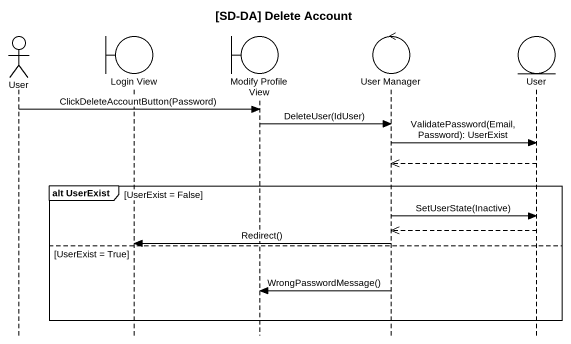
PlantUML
@startuml
title [SD-DA] Delete Account
hide footbox
actor User
boundary "Login View" as Login_View
boundary "Modify Profile View" as Modify_Profile_View
control "User Manager" as User_Manager
entity "User" as User_2

User -> Modify_Profile_View : ClickDeleteAccountButton(Password)
Modify_Profile_View -> User_Manager : DeleteUser(IdUser)
User_Manager -> User_2 : ValidatePassword(Email, Password): UserExist
User_2 -->> User_Manager
group alt UserExist [UserExist = False]
  User_Manager -> User_2 : SetUserState(Inactive)
  User_2 -->> User_Manager
  User_Manager -> Login_View : Redirect()
else UserExist = True
  User_Manager -> Modify_Profile_View : WrongPasswordMessage()
end
@enduml
